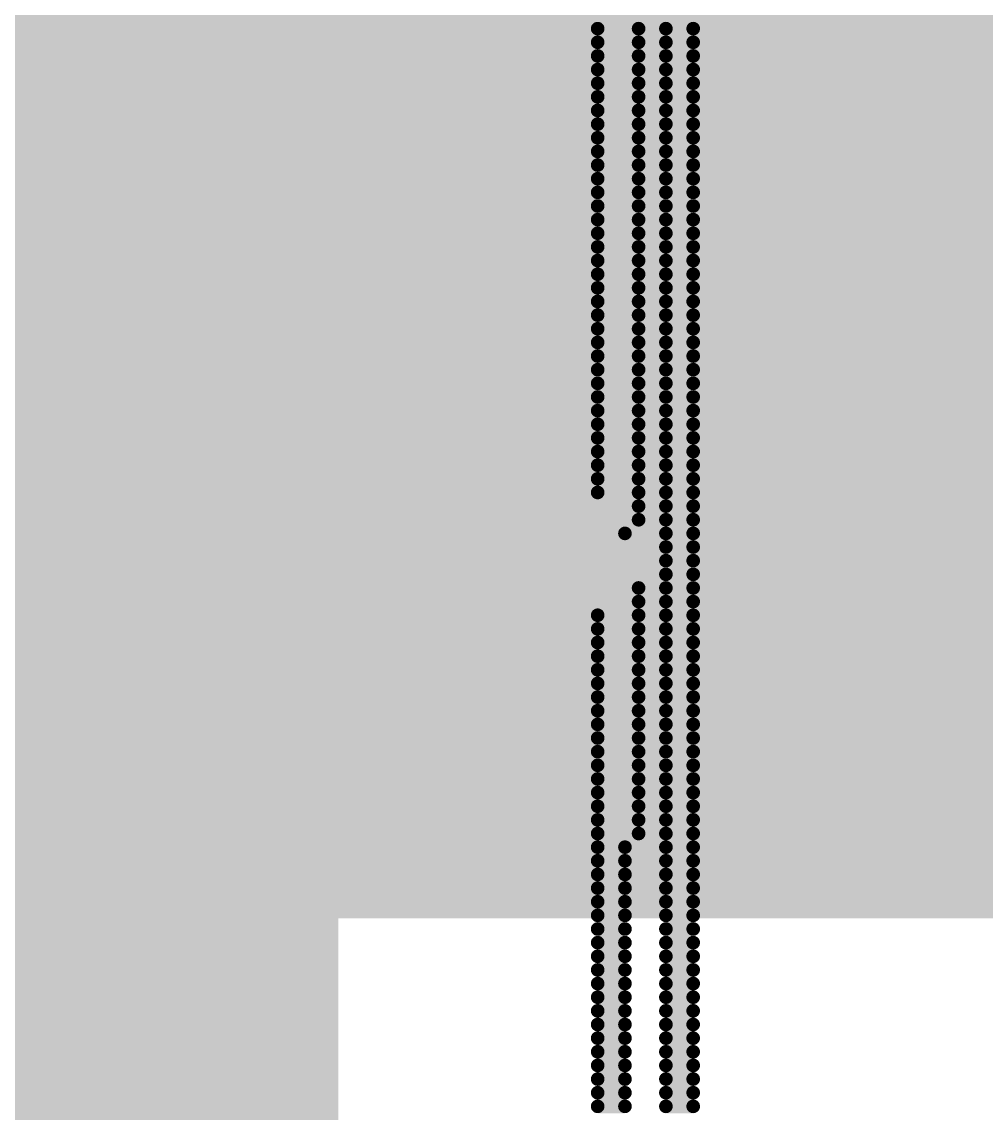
# Model space of a CAD drawing. Header units: inches. Extents: x -0.14 to 1.19, y -0.12 to 0.99.
# Drawn here: x 0.6038 to 0.6593, y 0.5578 to 0.6206 of the extents above; entities that cross this region are included whole.
import ezdxf

# ---------------------------------------------------------------- set-up
doc = ezdxf.new("R2010")
doc.units = ezdxf.units.IN
doc.header["$MEASUREMENT"] = 0
for name, color, linetype in [('Bottom Layer', 5, 'Continuous'), ('Bottom Overlay', 54, 'Continuous'), ('Top Layer', 1, 'Continuous'), ('Top Paste', 8, 'Continuous'), ('Top Solder', 216, 'Continuous'), ('Via Holes', 16, 'Continuous')]:
    doc.layers.add(name, color=color, linetype=linetype)

# ---------------------------------------------------------------- blocks, each defined once
blk = doc.blocks.new('SO_14_36')
at = {"layer": 'Top Layer'}
blk.add_hatch(color=1, dxfattribs=at).paths.add_polyline_path([(-0.132283, 0.111811), (-0.078346, 0.111811), (-0.078346, 0.088189), (-0.132283, 0.088189)])
at = {"layer": 'Top Paste'}
blk.add_hatch(color=8, dxfattribs=at).paths.add_polyline_path([(-0.132283, 0.111811), (-0.078346, 0.111811), (-0.078346, 0.088189), (-0.132283, 0.088189)])
at = {"layer": 'Top Solder'}
for points in [[(-0.136283, 0.165811), (-0.074346, 0.165811), (-0.074346, 0.134189), (-0.136283, 0.134189)], [(-0.136283, 0.115811), (-0.074346, 0.115811), (-0.074346, 0.084189), (-0.136283, 0.084189)]]:
    blk.add_hatch(color=216, dxfattribs=at).paths.add_polyline_path(points)

msp = doc.modelspace()

# ---------------------------------------------------------------- hatches: boundary and pattern name
at = {"layer": 'Bottom Layer'}
h = msp.add_hatch(color=5, dxfattribs=at)
edge = h.paths.add_edge_path()
edge.add_arc((0.642, 0.608), 0.011811, 0, 360)
at = {"layer": 'Top Layer'}
msp.add_hatch(color=1, dxfattribs=at).paths.add_polyline_path([(0.672, 0.647), (0.609685, 0.647), (0.609685, 0.569), (0.672, 0.569)])
h = msp.add_hatch(color=1, dxfattribs=at)
edge = h.paths.add_edge_path()
edge.add_arc((0.642, 0.608), 0.011811, 0, 360)
at = {"layer": 'Via Holes'}
h = msp.add_hatch(color=7, dxfattribs=at)
edge = h.paths.add_edge_path()
edge.add_arc((0.642, 0.608), 0.005906, 0, 360)

# ---------------------------------------------------------------- linework, layer by layer
at = {"layer": 'Bottom Layer'}
for points in [[(0.611, 0.421, 0.022, 0.022, 0), (0.611, 0.76, 0.022, 0.022, 0)], [(0.642, 0.608, 0.022, 0.022, 0), (0.642, 0.691, 0.022, 0.022, 0)]]:
    msp.add_lwpolyline(points, format="xyseb", dxfattribs=at)
msp.add_lwpolyline([(0.6365, 0.608, 0.011, 0.011, 1), (0.6475, 0.608, 0.011, 0.011, 1)], format="xyseb", close=True, dxfattribs=at)
at = {"layer": 'Bottom Overlay'}
for points in [[(0.636925, 0.620196, 0.000785, 0.000785, 0), (0.63928, 0.620196, 0.000785, 0.000785, 0)], [(0.64085, 0.620196, 0.000785, 0.000785, 0), (0.64242, 0.620196, 0.000785, 0.000785, 0)], [(0.636925, 0.619411, 0.000785, 0.000785, 0), (0.63928, 0.619411, 0.000785, 0.000785, 0)], [(0.64085, 0.619411, 0.000785, 0.000785, 0), (0.64242, 0.619411, 0.000785, 0.000785, 0)], [(0.636925, 0.618626, 0.000785, 0.000785, 0), (0.63928, 0.618626, 0.000785, 0.000785, 0)], [(0.64085, 0.618626, 0.000785, 0.000785, 0), (0.64242, 0.618626, 0.000785, 0.000785, 0)], [(0.636925, 0.617841, 0.000785, 0.000785, 0), (0.63928, 0.617841, 0.000785, 0.000785, 0)], [(0.64085, 0.617841, 0.000785, 0.000785, 0), (0.64242, 0.617841, 0.000785, 0.000785, 0)], [(0.636925, 0.617056, 0.000785, 0.000785, 0), (0.63928, 0.617056, 0.000785, 0.000785, 0)], [(0.64085, 0.617056, 0.000785, 0.000785, 0), (0.64242, 0.617056, 0.000785, 0.000785, 0)], [(0.636925, 0.616271, 0.000785, 0.000785, 0), (0.63928, 0.616271, 0.000785, 0.000785, 0)], [(0.64085, 0.616271, 0.000785, 0.000785, 0), (0.64242, 0.616271, 0.000785, 0.000785, 0)], [(0.636925, 0.615486, 0.000785, 0.000785, 0), (0.63928, 0.615486, 0.000785, 0.000785, 0)], [(0.64085, 0.615486, 0.000785, 0.000785, 0), (0.64242, 0.615486, 0.000785, 0.000785, 0)], [(0.636925, 0.6147, 0.000785, 0.000785, 0), (0.63928, 0.6147, 0.000785, 0.000785, 0)], [(0.64085, 0.6147, 0.000785, 0.000785, 0), (0.64242, 0.6147, 0.000785, 0.000785, 0)], [(0.636925, 0.613915, 0.000785, 0.000785, 0), (0.63928, 0.613915, 0.000785, 0.000785, 0)], [(0.64085, 0.613915, 0.000785, 0.000785, 0), (0.64242, 0.613915, 0.000785, 0.000785, 0)], [(0.636925, 0.61313, 0.000785, 0.000785, 0), (0.63928, 0.61313, 0.000785, 0.000785, 0)], [(0.64085, 0.61313, 0.000785, 0.000785, 0), (0.64242, 0.61313, 0.000785, 0.000785, 0)], [(0.636925, 0.612345, 0.000785, 0.000785, 0), (0.63928, 0.612345, 0.000785, 0.000785, 0)], [(0.64085, 0.612345, 0.000785, 0.000785, 0), (0.64242, 0.612345, 0.000785, 0.000785, 0)], [(0.636925, 0.61156, 0.000785, 0.000785, 0), (0.63928, 0.61156, 0.000785, 0.000785, 0)], [(0.64085, 0.61156, 0.000785, 0.000785, 0), (0.64242, 0.61156, 0.000785, 0.000785, 0)], [(0.636925, 0.610775, 0.000785, 0.000785, 0), (0.63928, 0.610775, 0.000785, 0.000785, 0)], [(0.64085, 0.610775, 0.000785, 0.000785, 0), (0.64242, 0.610775, 0.000785, 0.000785, 0)], [(0.636925, 0.60999, 0.000785, 0.000785, 0), (0.63928, 0.60999, 0.000785, 0.000785, 0)], [(0.64085, 0.60999, 0.000785, 0.000785, 0), (0.64242, 0.60999, 0.000785, 0.000785, 0)], [(0.636925, 0.609205, 0.000785, 0.000785, 0), (0.63928, 0.609205, 0.000785, 0.000785, 0)], [(0.64085, 0.609205, 0.000785, 0.000785, 0), (0.64242, 0.609205, 0.000785, 0.000785, 0)], [(0.636925, 0.60842, 0.000785, 0.000785, 0), (0.63928, 0.60842, 0.000785, 0.000785, 0)], [(0.64085, 0.60842, 0.000785, 0.000785, 0), (0.64242, 0.60842, 0.000785, 0.000785, 0)], [(0.636925, 0.607635, 0.000785, 0.000785, 0), (0.63928, 0.607635, 0.000785, 0.000785, 0)], [(0.64085, 0.607635, 0.000785, 0.000785, 0), (0.64242, 0.607635, 0.000785, 0.000785, 0)], [(0.636925, 0.60685, 0.000785, 0.000785, 0), (0.63928, 0.60685, 0.000785, 0.000785, 0)], [(0.64085, 0.60685, 0.000785, 0.000785, 0), (0.64242, 0.60685, 0.000785, 0.000785, 0)], [(0.636925, 0.606065, 0.000785, 0.000785, 0), (0.63928, 0.606065, 0.000785, 0.000785, 0)], [(0.64085, 0.606065, 0.000785, 0.000785, 0), (0.64242, 0.606065, 0.000785, 0.000785, 0)], [(0.636925, 0.60528, 0.000785, 0.000785, 0), (0.63928, 0.60528, 0.000785, 0.000785, 0)], [(0.64085, 0.60528, 0.000785, 0.000785, 0), (0.64242, 0.60528, 0.000785, 0.000785, 0)], [(0.636925, 0.604495, 0.000785, 0.000785, 0), (0.63928, 0.604495, 0.000785, 0.000785, 0)], [(0.64085, 0.604495, 0.000785, 0.000785, 0), (0.64242, 0.604495, 0.000785, 0.000785, 0)], [(0.636925, 0.60371, 0.000785, 0.000785, 0), (0.63928, 0.60371, 0.000785, 0.000785, 0)], [(0.64085, 0.60371, 0.000785, 0.000785, 0), (0.64242, 0.60371, 0.000785, 0.000785, 0)], [(0.636925, 0.602925, 0.000785, 0.000785, 0), (0.63928, 0.602925, 0.000785, 0.000785, 0)], [(0.64085, 0.602925, 0.000785, 0.000785, 0), (0.64242, 0.602925, 0.000785, 0.000785, 0)], [(0.636925, 0.60214, 0.000785, 0.000785, 0), (0.63928, 0.60214, 0.000785, 0.000785, 0)], [(0.64085, 0.60214, 0.000785, 0.000785, 0), (0.64242, 0.60214, 0.000785, 0.000785, 0)], [(0.636925, 0.601355, 0.000785, 0.000785, 0), (0.63928, 0.601355, 0.000785, 0.000785, 0)], [(0.64085, 0.601355, 0.000785, 0.000785, 0), (0.64242, 0.601355, 0.000785, 0.000785, 0)], [(0.636925, 0.60057, 0.000785, 0.000785, 0), (0.63928, 0.60057, 0.000785, 0.000785, 0)], [(0.64085, 0.60057, 0.000785, 0.000785, 0), (0.64242, 0.60057, 0.000785, 0.000785, 0)], [(0.636925, 0.599785, 0.000785, 0.000785, 0), (0.63928, 0.599785, 0.000785, 0.000785, 0)], [(0.64085, 0.599785, 0.000785, 0.000785, 0), (0.64242, 0.599785, 0.000785, 0.000785, 0)], [(0.636925, 0.599, 0.000785, 0.000785, 0), (0.63928, 0.599, 0.000785, 0.000785, 0)], [(0.64085, 0.599, 0.000785, 0.000785, 0), (0.64242, 0.599, 0.000785, 0.000785, 0)], [(0.636925, 0.598214, 0.000785, 0.000785, 0), (0.63928, 0.598214, 0.000785, 0.000785, 0)], [(0.64085, 0.598214, 0.000785, 0.000785, 0), (0.64242, 0.598214, 0.000785, 0.000785, 0)], [(0.636925, 0.597429, 0.000785, 0.000785, 0), (0.63928, 0.597429, 0.000785, 0.000785, 0)], [(0.64085, 0.597429, 0.000785, 0.000785, 0), (0.64242, 0.597429, 0.000785, 0.000785, 0)], [(0.636925, 0.596645, 0.000785, 0.000785, 0), (0.63928, 0.596645, 0.000785, 0.000785, 0)], [(0.64085, 0.596645, 0.000785, 0.000785, 0), (0.64242, 0.596645, 0.000785, 0.000785, 0)], [(0.636925, 0.595859, 0.000785, 0.000785, 0), (0.63928, 0.595859, 0.000785, 0.000785, 0)], [(0.64085, 0.595859, 0.000785, 0.000785, 0), (0.64242, 0.595859, 0.000785, 0.000785, 0)], [(0.636925, 0.595074, 0.000785, 0.000785, 0), (0.63928, 0.595074, 0.000785, 0.000785, 0)], [(0.64085, 0.595074, 0.000785, 0.000785, 0), (0.64242, 0.595074, 0.000785, 0.000785, 0)], [(0.636925, 0.594289, 0.000785, 0.000785, 0), (0.63928, 0.594289, 0.000785, 0.000785, 0)], [(0.64085, 0.594289, 0.000785, 0.000785, 0), (0.64242, 0.594289, 0.000785, 0.000785, 0)], [(0.636925, 0.593504, 0.000785, 0.000785, 0), (0.63928, 0.593504, 0.000785, 0.000785, 0)], [(0.64085, 0.593504, 0.000785, 0.000785, 0), (0.64242, 0.593504, 0.000785, 0.000785, 0)], [(0.585897, 0.592719, 0.000785, 0.000785, 0), (0.63928, 0.592719, 0.000785, 0.000785, 0)], [(0.64085, 0.592719, 0.000785, 0.000785, 0), (0.64242, 0.592719, 0.000785, 0.000785, 0)], [(0.585897, 0.591934, 0.000785, 0.000785, 0), (0.63928, 0.591934, 0.000785, 0.000785, 0)], [(0.64085, 0.591934, 0.000785, 0.000785, 0), (0.64242, 0.591934, 0.000785, 0.000785, 0)], [(0.585897, 0.591149, 0.000785, 0.000785, 0), (0.638495, 0.591149, 0.000785, 0.000785, 0)], [(0.64085, 0.591149, 0.000785, 0.000785, 0), (0.64242, 0.591149, 0.000785, 0.000785, 0)], [(0.64085, 0.590364, 0.000785, 0.000785, 0), (0.64242, 0.590364, 0.000785, 0.000785, 0)], [(0.64085, 0.589579, 0.000785, 0.000785, 0), (0.64242, 0.589579, 0.000785, 0.000785, 0)], [(0.64085, 0.588794, 0.000785, 0.000785, 0), (0.64242, 0.588794, 0.000785, 0.000785, 0)], [(0.585897, 0.588009, 0.000785, 0.000785, 0), (0.63928, 0.588009, 0.000785, 0.000785, 0)], [(0.64085, 0.588009, 0.000785, 0.000785, 0), (0.64242, 0.588009, 0.000785, 0.000785, 0)], [(0.585897, 0.587224, 0.000785, 0.000785, 0), (0.63928, 0.587224, 0.000785, 0.000785, 0)], [(0.64085, 0.587224, 0.000785, 0.000785, 0), (0.64242, 0.587224, 0.000785, 0.000785, 0)], [(0.636925, 0.586439, 0.000785, 0.000785, 0), (0.63928, 0.586439, 0.000785, 0.000785, 0)], [(0.64085, 0.586439, 0.000785, 0.000785, 0), (0.64242, 0.586439, 0.000785, 0.000785, 0)], [(0.636925, 0.585654, 0.000785, 0.000785, 0), (0.63928, 0.585654, 0.000785, 0.000785, 0)], [(0.64085, 0.585654, 0.000785, 0.000785, 0), (0.64242, 0.585654, 0.000785, 0.000785, 0)], [(0.636925, 0.584869, 0.000785, 0.000785, 0), (0.63928, 0.584869, 0.000785, 0.000785, 0)], [(0.64085, 0.584869, 0.000785, 0.000785, 0), (0.64242, 0.584869, 0.000785, 0.000785, 0)], [(0.636925, 0.584084, 0.000785, 0.000785, 0), (0.63928, 0.584084, 0.000785, 0.000785, 0)], [(0.64085, 0.584084, 0.000785, 0.000785, 0), (0.64242, 0.584084, 0.000785, 0.000785, 0)], [(0.636925, 0.583299, 0.000785, 0.000785, 0), (0.63928, 0.583299, 0.000785, 0.000785, 0)], [(0.64085, 0.583299, 0.000785, 0.000785, 0), (0.64242, 0.583299, 0.000785, 0.000785, 0)], [(0.636925, 0.582514, 0.000785, 0.000785, 0), (0.63928, 0.582514, 0.000785, 0.000785, 0)], [(0.64085, 0.582514, 0.000785, 0.000785, 0), (0.64242, 0.582514, 0.000785, 0.000785, 0)], [(0.636925, 0.581729, 0.000785, 0.000785, 0), (0.63928, 0.581729, 0.000785, 0.000785, 0)], [(0.64085, 0.581729, 0.000785, 0.000785, 0), (0.64242, 0.581729, 0.000785, 0.000785, 0)], [(0.636925, 0.580943, 0.000785, 0.000785, 0), (0.63928, 0.580943, 0.000785, 0.000785, 0)], [(0.64085, 0.580943, 0.000785, 0.000785, 0), (0.64242, 0.580943, 0.000785, 0.000785, 0)], [(0.636925, 0.580159, 0.000785, 0.000785, 0), (0.63928, 0.580159, 0.000785, 0.000785, 0)], [(0.64085, 0.580159, 0.000785, 0.000785, 0), (0.64242, 0.580159, 0.000785, 0.000785, 0)], [(0.636925, 0.579373, 0.000785, 0.000785, 0), (0.63928, 0.579373, 0.000785, 0.000785, 0)], [(0.64085, 0.579373, 0.000785, 0.000785, 0), (0.64242, 0.579373, 0.000785, 0.000785, 0)], [(0.636925, 0.578588, 0.000785, 0.000785, 0), (0.63928, 0.578588, 0.000785, 0.000785, 0)], [(0.64085, 0.578588, 0.000785, 0.000785, 0), (0.64242, 0.578588, 0.000785, 0.000785, 0)], [(0.636925, 0.577803, 0.000785, 0.000785, 0), (0.63928, 0.577803, 0.000785, 0.000785, 0)], [(0.64085, 0.577803, 0.000785, 0.000785, 0), (0.64242, 0.577803, 0.000785, 0.000785, 0)], [(0.636925, 0.577018, 0.000785, 0.000785, 0), (0.63928, 0.577018, 0.000785, 0.000785, 0)], [(0.64085, 0.577018, 0.000785, 0.000785, 0), (0.64242, 0.577018, 0.000785, 0.000785, 0)], [(0.636925, 0.576233, 0.000785, 0.000785, 0), (0.63928, 0.576233, 0.000785, 0.000785, 0)], [(0.64085, 0.576233, 0.000785, 0.000785, 0), (0.64242, 0.576233, 0.000785, 0.000785, 0)], [(0.636925, 0.575448, 0.000785, 0.000785, 0), (0.63928, 0.575448, 0.000785, 0.000785, 0)], [(0.64085, 0.575448, 0.000785, 0.000785, 0), (0.64242, 0.575448, 0.000785, 0.000785, 0)], [(0.636925, 0.574663, 0.000785, 0.000785, 0), (0.63928, 0.574663, 0.000785, 0.000785, 0)], [(0.64085, 0.574663, 0.000785, 0.000785, 0), (0.64242, 0.574663, 0.000785, 0.000785, 0)], [(0.636925, 0.573878, 0.000785, 0.000785, 0), (0.63928, 0.573878, 0.000785, 0.000785, 0)], [(0.64085, 0.573878, 0.000785, 0.000785, 0), (0.64242, 0.573878, 0.000785, 0.000785, 0)], [(0.636925, 0.573093, 0.000785, 0.000785, 0), (0.638495, 0.573093, 0.000785, 0.000785, 0)], [(0.64085, 0.573093, 0.000785, 0.000785, 0), (0.64242, 0.573093, 0.000785, 0.000785, 0)], [(0.636925, 0.572308, 0.000785, 0.000785, 0), (0.638495, 0.572308, 0.000785, 0.000785, 0)], [(0.64085, 0.572308, 0.000785, 0.000785, 0), (0.64242, 0.572308, 0.000785, 0.000785, 0)], [(0.636925, 0.571523, 0.000785, 0.000785, 0), (0.638495, 0.571523, 0.000785, 0.000785, 0)], [(0.64085, 0.571523, 0.000785, 0.000785, 0), (0.64242, 0.571523, 0.000785, 0.000785, 0)], [(0.636925, 0.570738, 0.000785, 0.000785, 0), (0.638495, 0.570738, 0.000785, 0.000785, 0)], [(0.64085, 0.570738, 0.000785, 0.000785, 0), (0.64242, 0.570738, 0.000785, 0.000785, 0)], [(0.636925, 0.569953, 0.000785, 0.000785, 0), (0.638495, 0.569953, 0.000785, 0.000785, 0)], [(0.64085, 0.569953, 0.000785, 0.000785, 0), (0.64242, 0.569953, 0.000785, 0.000785, 0)], [(0.636925, 0.569168, 0.000785, 0.000785, 0), (0.638495, 0.569168, 0.000785, 0.000785, 0)], [(0.64085, 0.569168, 0.000785, 0.000785, 0), (0.64242, 0.569168, 0.000785, 0.000785, 0)], [(0.636925, 0.568383, 0.000785, 0.000785, 0), (0.638495, 0.568383, 0.000785, 0.000785, 0)], [(0.64085, 0.568383, 0.000785, 0.000785, 0), (0.64242, 0.568383, 0.000785, 0.000785, 0)], [(0.636925, 0.567598, 0.000785, 0.000785, 0), (0.638495, 0.567598, 0.000785, 0.000785, 0)], [(0.64085, 0.567598, 0.000785, 0.000785, 0), (0.64242, 0.567598, 0.000785, 0.000785, 0)], [(0.636925, 0.566813, 0.000785, 0.000785, 0), (0.638495, 0.566813, 0.000785, 0.000785, 0)], [(0.64085, 0.566813, 0.000785, 0.000785, 0), (0.64242, 0.566813, 0.000785, 0.000785, 0)], [(0.636925, 0.566028, 0.000785, 0.000785, 0), (0.638495, 0.566028, 0.000785, 0.000785, 0)], [(0.64085, 0.566028, 0.000785, 0.000785, 0), (0.64242, 0.566028, 0.000785, 0.000785, 0)], [(0.636925, 0.565243, 0.000785, 0.000785, 0), (0.638495, 0.565243, 0.000785, 0.000785, 0)], [(0.64085, 0.565243, 0.000785, 0.000785, 0), (0.64242, 0.565243, 0.000785, 0.000785, 0)], [(0.636925, 0.564458, 0.000785, 0.000785, 0), (0.638495, 0.564458, 0.000785, 0.000785, 0)], [(0.64085, 0.564458, 0.000785, 0.000785, 0), (0.64242, 0.564458, 0.000785, 0.000785, 0)], [(0.636925, 0.563673, 0.000785, 0.000785, 0), (0.638495, 0.563673, 0.000785, 0.000785, 0)], [(0.64085, 0.563673, 0.000785, 0.000785, 0), (0.64242, 0.563673, 0.000785, 0.000785, 0)], [(0.636925, 0.562887, 0.000785, 0.000785, 0), (0.638495, 0.562887, 0.000785, 0.000785, 0)], [(0.64085, 0.562887, 0.000785, 0.000785, 0), (0.64242, 0.562887, 0.000785, 0.000785, 0)], [(0.636925, 0.562102, 0.000785, 0.000785, 0), (0.638495, 0.562102, 0.000785, 0.000785, 0)], [(0.64085, 0.562102, 0.000785, 0.000785, 0), (0.64242, 0.562102, 0.000785, 0.000785, 0)], [(0.636925, 0.561317, 0.000785, 0.000785, 0), (0.638495, 0.561317, 0.000785, 0.000785, 0)], [(0.64085, 0.561317, 0.000785, 0.000785, 0), (0.64242, 0.561317, 0.000785, 0.000785, 0)], [(0.636925, 0.560532, 0.000785, 0.000785, 0), (0.638495, 0.560532, 0.000785, 0.000785, 0)], [(0.64085, 0.560532, 0.000785, 0.000785, 0), (0.64242, 0.560532, 0.000785, 0.000785, 0)], [(0.636925, 0.559747, 0.000785, 0.000785, 0), (0.638495, 0.559747, 0.000785, 0.000785, 0)], [(0.64085, 0.559747, 0.000785, 0.000785, 0), (0.64242, 0.559747, 0.000785, 0.000785, 0)], [(0.636925, 0.558962, 0.000785, 0.000785, 0), (0.638495, 0.558962, 0.000785, 0.000785, 0)], [(0.64085, 0.558962, 0.000785, 0.000785, 0), (0.64242, 0.558962, 0.000785, 0.000785, 0)], [(0.636925, 0.558177, 0.000785, 0.000785, 0), (0.638495, 0.558177, 0.000785, 0.000785, 0)], [(0.64085, 0.558177, 0.000785, 0.000785, 0), (0.64242, 0.558177, 0.000785, 0.000785, 0)]]:
    msp.add_lwpolyline(points, format="xyseb", dxfattribs=at)
for points in [[(0.636729, 0.620196, 0.000392, 0.000392, 1), (0.637121, 0.620196, 0.000392, 0.000392, 1)], [(0.639084, 0.620196, 0.000392, 0.000392, 1), (0.639477, 0.620196, 0.000392, 0.000392, 1)], [(0.640654, 0.620196, 0.000392, 0.000392, 1), (0.641047, 0.620196, 0.000392, 0.000392, 1)], [(0.642224, 0.620196, 0.000392, 0.000392, 1), (0.642617, 0.620196, 0.000392, 0.000392, 1)], [(0.636729, 0.619411, 0.000392, 0.000392, 1), (0.637121, 0.619411, 0.000392, 0.000392, 1)], [(0.639084, 0.619411, 0.000392, 0.000392, 1), (0.639477, 0.619411, 0.000392, 0.000392, 1)], [(0.640654, 0.619411, 0.000392, 0.000392, 1), (0.641047, 0.619411, 0.000392, 0.000392, 1)], [(0.642224, 0.619411, 0.000392, 0.000392, 1), (0.642617, 0.619411, 0.000392, 0.000392, 1)], [(0.636729, 0.618626, 0.000392, 0.000392, 1), (0.637121, 0.618626, 0.000392, 0.000392, 1)], [(0.639084, 0.618626, 0.000392, 0.000392, 1), (0.639477, 0.618626, 0.000392, 0.000392, 1)], [(0.640654, 0.618626, 0.000392, 0.000392, 1), (0.641047, 0.618626, 0.000392, 0.000392, 1)], [(0.642224, 0.618626, 0.000392, 0.000392, 1), (0.642617, 0.618626, 0.000392, 0.000392, 1)], [(0.636729, 0.617841, 0.000392, 0.000392, 1), (0.637121, 0.617841, 0.000392, 0.000392, 1)], [(0.639084, 0.617841, 0.000392, 0.000392, 1), (0.639477, 0.617841, 0.000392, 0.000392, 1)], [(0.640654, 0.617841, 0.000392, 0.000392, 1), (0.641047, 0.617841, 0.000392, 0.000392, 1)], [(0.642224, 0.617841, 0.000392, 0.000392, 1), (0.642617, 0.617841, 0.000392, 0.000392, 1)], [(0.636729, 0.617056, 0.000392, 0.000392, 1), (0.637121, 0.617056, 0.000392, 0.000392, 1)], [(0.639084, 0.617056, 0.000392, 0.000392, 1), (0.639477, 0.617056, 0.000392, 0.000392, 1)], [(0.640654, 0.617056, 0.000392, 0.000392, 1), (0.641047, 0.617056, 0.000392, 0.000392, 1)], [(0.642224, 0.617056, 0.000392, 0.000392, 1), (0.642617, 0.617056, 0.000392, 0.000392, 1)], [(0.636729, 0.616271, 0.000392, 0.000392, 1), (0.637121, 0.616271, 0.000392, 0.000392, 1)], [(0.639084, 0.616271, 0.000392, 0.000392, 1), (0.639477, 0.616271, 0.000392, 0.000392, 1)], [(0.640654, 0.616271, 0.000392, 0.000392, 1), (0.641047, 0.616271, 0.000392, 0.000392, 1)], [(0.642224, 0.616271, 0.000392, 0.000392, 1), (0.642617, 0.616271, 0.000392, 0.000392, 1)], [(0.636729, 0.615486, 0.000392, 0.000392, 1), (0.637121, 0.615486, 0.000392, 0.000392, 1)], [(0.639084, 0.615486, 0.000392, 0.000392, 1), (0.639477, 0.615486, 0.000392, 0.000392, 1)], [(0.640654, 0.615486, 0.000392, 0.000392, 1), (0.641047, 0.615486, 0.000392, 0.000392, 1)], [(0.642224, 0.615486, 0.000392, 0.000392, 1), (0.642617, 0.615486, 0.000392, 0.000392, 1)], [(0.636729, 0.6147, 0.000392, 0.000392, 1), (0.637121, 0.6147, 0.000392, 0.000392, 1)], [(0.639084, 0.6147, 0.000392, 0.000392, 1), (0.639477, 0.6147, 0.000392, 0.000392, 1)], [(0.640654, 0.6147, 0.000392, 0.000392, 1), (0.641047, 0.6147, 0.000392, 0.000392, 1)], [(0.642224, 0.6147, 0.000392, 0.000392, 1), (0.642617, 0.6147, 0.000392, 0.000392, 1)], [(0.636729, 0.613915, 0.000392, 0.000392, 1), (0.637121, 0.613915, 0.000392, 0.000392, 1)], [(0.639084, 0.613915, 0.000392, 0.000392, 1), (0.639477, 0.613915, 0.000392, 0.000392, 1)], [(0.640654, 0.613915, 0.000392, 0.000392, 1), (0.641047, 0.613915, 0.000392, 0.000392, 1)], [(0.642224, 0.613915, 0.000392, 0.000392, 1), (0.642617, 0.613915, 0.000392, 0.000392, 1)], [(0.636729, 0.61313, 0.000392, 0.000392, 1), (0.637121, 0.61313, 0.000392, 0.000392, 1)], [(0.639084, 0.61313, 0.000392, 0.000392, 1), (0.639477, 0.61313, 0.000392, 0.000392, 1)], [(0.640654, 0.61313, 0.000392, 0.000392, 1), (0.641047, 0.61313, 0.000392, 0.000392, 1)], [(0.642224, 0.61313, 0.000392, 0.000392, 1), (0.642617, 0.61313, 0.000392, 0.000392, 1)], [(0.636729, 0.612345, 0.000392, 0.000392, 1), (0.637121, 0.612345, 0.000392, 0.000392, 1)], [(0.639084, 0.612345, 0.000392, 0.000392, 1), (0.639477, 0.612345, 0.000392, 0.000392, 1)], [(0.640654, 0.612345, 0.000392, 0.000392, 1), (0.641047, 0.612345, 0.000392, 0.000392, 1)], [(0.642224, 0.612345, 0.000392, 0.000392, 1), (0.642617, 0.612345, 0.000392, 0.000392, 1)], [(0.636729, 0.61156, 0.000392, 0.000392, 1), (0.637121, 0.61156, 0.000392, 0.000392, 1)], [(0.639084, 0.61156, 0.000392, 0.000392, 1), (0.639477, 0.61156, 0.000392, 0.000392, 1)], [(0.640654, 0.61156, 0.000392, 0.000392, 1), (0.641047, 0.61156, 0.000392, 0.000392, 1)], [(0.642224, 0.61156, 0.000392, 0.000392, 1), (0.642617, 0.61156, 0.000392, 0.000392, 1)], [(0.636729, 0.610775, 0.000392, 0.000392, 1), (0.637121, 0.610775, 0.000392, 0.000392, 1)], [(0.639084, 0.610775, 0.000392, 0.000392, 1), (0.639477, 0.610775, 0.000392, 0.000392, 1)], [(0.640654, 0.610775, 0.000392, 0.000392, 1), (0.641047, 0.610775, 0.000392, 0.000392, 1)], [(0.642224, 0.610775, 0.000392, 0.000392, 1), (0.642617, 0.610775, 0.000392, 0.000392, 1)], [(0.636729, 0.60999, 0.000392, 0.000392, 1), (0.637121, 0.60999, 0.000392, 0.000392, 1)], [(0.639084, 0.60999, 0.000392, 0.000392, 1), (0.639477, 0.60999, 0.000392, 0.000392, 1)], [(0.640654, 0.60999, 0.000392, 0.000392, 1), (0.641047, 0.60999, 0.000392, 0.000392, 1)], [(0.642224, 0.60999, 0.000392, 0.000392, 1), (0.642617, 0.60999, 0.000392, 0.000392, 1)], [(0.636729, 0.609205, 0.000392, 0.000392, 1), (0.637121, 0.609205, 0.000392, 0.000392, 1)], [(0.639084, 0.609205, 0.000392, 0.000392, 1), (0.639477, 0.609205, 0.000392, 0.000392, 1)], [(0.640654, 0.609205, 0.000392, 0.000392, 1), (0.641047, 0.609205, 0.000392, 0.000392, 1)], [(0.642224, 0.609205, 0.000392, 0.000392, 1), (0.642617, 0.609205, 0.000392, 0.000392, 1)], [(0.636729, 0.60842, 0.000392, 0.000392, 1), (0.637121, 0.60842, 0.000392, 0.000392, 1)], [(0.639084, 0.60842, 0.000392, 0.000392, 1), (0.639477, 0.60842, 0.000392, 0.000392, 1)], [(0.640654, 0.60842, 0.000392, 0.000392, 1), (0.641047, 0.60842, 0.000392, 0.000392, 1)], [(0.642224, 0.60842, 0.000392, 0.000392, 1), (0.642617, 0.60842, 0.000392, 0.000392, 1)], [(0.636729, 0.607635, 0.000392, 0.000392, 1), (0.637121, 0.607635, 0.000392, 0.000392, 1)], [(0.639084, 0.607635, 0.000392, 0.000392, 1), (0.639477, 0.607635, 0.000392, 0.000392, 1)], [(0.640654, 0.607635, 0.000392, 0.000392, 1), (0.641047, 0.607635, 0.000392, 0.000392, 1)], [(0.642224, 0.607635, 0.000392, 0.000392, 1), (0.642617, 0.607635, 0.000392, 0.000392, 1)], [(0.636729, 0.60685, 0.000392, 0.000392, 1), (0.637121, 0.60685, 0.000392, 0.000392, 1)], [(0.639084, 0.60685, 0.000392, 0.000392, 1), (0.639477, 0.60685, 0.000392, 0.000392, 1)], [(0.640654, 0.60685, 0.000392, 0.000392, 1), (0.641047, 0.60685, 0.000392, 0.000392, 1)], [(0.642224, 0.60685, 0.000392, 0.000392, 1), (0.642617, 0.60685, 0.000392, 0.000392, 1)], [(0.636729, 0.606065, 0.000392, 0.000392, 1), (0.637121, 0.606065, 0.000392, 0.000392, 1)], [(0.639084, 0.606065, 0.000392, 0.000392, 1), (0.639477, 0.606065, 0.000392, 0.000392, 1)], [(0.640654, 0.606065, 0.000392, 0.000392, 1), (0.641047, 0.606065, 0.000392, 0.000392, 1)], [(0.642224, 0.606065, 0.000392, 0.000392, 1), (0.642617, 0.606065, 0.000392, 0.000392, 1)], [(0.636729, 0.60528, 0.000392, 0.000392, 1), (0.637121, 0.60528, 0.000392, 0.000392, 1)], [(0.639084, 0.60528, 0.000392, 0.000392, 1), (0.639477, 0.60528, 0.000392, 0.000392, 1)], [(0.640654, 0.60528, 0.000392, 0.000392, 1), (0.641047, 0.60528, 0.000392, 0.000392, 1)], [(0.642224, 0.60528, 0.000392, 0.000392, 1), (0.642617, 0.60528, 0.000392, 0.000392, 1)], [(0.636729, 0.604495, 0.000392, 0.000392, 1), (0.637121, 0.604495, 0.000392, 0.000392, 1)], [(0.639084, 0.604495, 0.000392, 0.000392, 1), (0.639477, 0.604495, 0.000392, 0.000392, 1)], [(0.640654, 0.604495, 0.000392, 0.000392, 1), (0.641047, 0.604495, 0.000392, 0.000392, 1)], [(0.642224, 0.604495, 0.000392, 0.000392, 1), (0.642617, 0.604495, 0.000392, 0.000392, 1)], [(0.636729, 0.60371, 0.000392, 0.000392, 1), (0.637121, 0.60371, 0.000392, 0.000392, 1)], [(0.639084, 0.60371, 0.000392, 0.000392, 1), (0.639477, 0.60371, 0.000392, 0.000392, 1)], [(0.640654, 0.60371, 0.000392, 0.000392, 1), (0.641047, 0.60371, 0.000392, 0.000392, 1)], [(0.642224, 0.60371, 0.000392, 0.000392, 1), (0.642617, 0.60371, 0.000392, 0.000392, 1)], [(0.636729, 0.602925, 0.000392, 0.000392, 1), (0.637121, 0.602925, 0.000392, 0.000392, 1)], [(0.639084, 0.602925, 0.000392, 0.000392, 1), (0.639477, 0.602925, 0.000392, 0.000392, 1)], [(0.640654, 0.602925, 0.000392, 0.000392, 1), (0.641047, 0.602925, 0.000392, 0.000392, 1)], [(0.642224, 0.602925, 0.000392, 0.000392, 1), (0.642617, 0.602925, 0.000392, 0.000392, 1)], [(0.636729, 0.60214, 0.000392, 0.000392, 1), (0.637121, 0.60214, 0.000392, 0.000392, 1)], [(0.639084, 0.60214, 0.000392, 0.000392, 1), (0.639477, 0.60214, 0.000392, 0.000392, 1)], [(0.640654, 0.60214, 0.000392, 0.000392, 1), (0.641047, 0.60214, 0.000392, 0.000392, 1)], [(0.642224, 0.60214, 0.000392, 0.000392, 1), (0.642617, 0.60214, 0.000392, 0.000392, 1)], [(0.636729, 0.601355, 0.000392, 0.000392, 1), (0.637121, 0.601355, 0.000392, 0.000392, 1)], [(0.639084, 0.601355, 0.000392, 0.000392, 1), (0.639477, 0.601355, 0.000392, 0.000392, 1)], [(0.640654, 0.601355, 0.000392, 0.000392, 1), (0.641047, 0.601355, 0.000392, 0.000392, 1)], [(0.642224, 0.601355, 0.000392, 0.000392, 1), (0.642617, 0.601355, 0.000392, 0.000392, 1)], [(0.636729, 0.60057, 0.000392, 0.000392, 1), (0.637121, 0.60057, 0.000392, 0.000392, 1)], [(0.639084, 0.60057, 0.000392, 0.000392, 1), (0.639477, 0.60057, 0.000392, 0.000392, 1)], [(0.640654, 0.60057, 0.000392, 0.000392, 1), (0.641047, 0.60057, 0.000392, 0.000392, 1)], [(0.642224, 0.60057, 0.000392, 0.000392, 1), (0.642617, 0.60057, 0.000392, 0.000392, 1)], [(0.636729, 0.599785, 0.000392, 0.000392, 1), (0.637121, 0.599785, 0.000392, 0.000392, 1)], [(0.639084, 0.599785, 0.000392, 0.000392, 1), (0.639477, 0.599785, 0.000392, 0.000392, 1)], [(0.640654, 0.599785, 0.000392, 0.000392, 1), (0.641047, 0.599785, 0.000392, 0.000392, 1)], [(0.642224, 0.599785, 0.000392, 0.000392, 1), (0.642617, 0.599785, 0.000392, 0.000392, 1)], [(0.636729, 0.599, 0.000392, 0.000392, 1), (0.637121, 0.599, 0.000392, 0.000392, 1)], [(0.639084, 0.599, 0.000392, 0.000392, 1), (0.639477, 0.599, 0.000392, 0.000392, 1)], [(0.640654, 0.599, 0.000392, 0.000392, 1), (0.641047, 0.599, 0.000392, 0.000392, 1)], [(0.642224, 0.599, 0.000392, 0.000392, 1), (0.642617, 0.599, 0.000392, 0.000392, 1)], [(0.636729, 0.598214, 0.000392, 0.000392, 1), (0.637121, 0.598214, 0.000392, 0.000392, 1)], [(0.639084, 0.598214, 0.000392, 0.000392, 1), (0.639477, 0.598214, 0.000392, 0.000392, 1)], [(0.640654, 0.598214, 0.000392, 0.000392, 1), (0.641047, 0.598214, 0.000392, 0.000392, 1)], [(0.642224, 0.598214, 0.000392, 0.000392, 1), (0.642617, 0.598214, 0.000392, 0.000392, 1)], [(0.636729, 0.597429, 0.000392, 0.000392, 1), (0.637121, 0.597429, 0.000392, 0.000392, 1)], [(0.639084, 0.597429, 0.000392, 0.000392, 1), (0.639477, 0.597429, 0.000392, 0.000392, 1)], [(0.640654, 0.597429, 0.000392, 0.000392, 1), (0.641047, 0.597429, 0.000392, 0.000392, 1)], [(0.642224, 0.597429, 0.000392, 0.000392, 1), (0.642617, 0.597429, 0.000392, 0.000392, 1)], [(0.636729, 0.596645, 0.000392, 0.000392, 1), (0.637121, 0.596645, 0.000392, 0.000392, 1)], [(0.639084, 0.596645, 0.000392, 0.000392, 1), (0.639477, 0.596645, 0.000392, 0.000392, 1)], [(0.640654, 0.596645, 0.000392, 0.000392, 1), (0.641047, 0.596645, 0.000392, 0.000392, 1)], [(0.642224, 0.596645, 0.000392, 0.000392, 1), (0.642617, 0.596645, 0.000392, 0.000392, 1)], [(0.636729, 0.595859, 0.000392, 0.000392, 1), (0.637121, 0.595859, 0.000392, 0.000392, 1)], [(0.639084, 0.595859, 0.000392, 0.000392, 1), (0.639477, 0.595859, 0.000392, 0.000392, 1)], [(0.640654, 0.595859, 0.000392, 0.000392, 1), (0.641047, 0.595859, 0.000392, 0.000392, 1)], [(0.642224, 0.595859, 0.000392, 0.000392, 1), (0.642617, 0.595859, 0.000392, 0.000392, 1)], [(0.636729, 0.595074, 0.000392, 0.000392, 1), (0.637121, 0.595074, 0.000392, 0.000392, 1)], [(0.639084, 0.595074, 0.000392, 0.000392, 1), (0.639477, 0.595074, 0.000392, 0.000392, 1)], [(0.640654, 0.595074, 0.000392, 0.000392, 1), (0.641047, 0.595074, 0.000392, 0.000392, 1)], [(0.642224, 0.595074, 0.000392, 0.000392, 1), (0.642617, 0.595074, 0.000392, 0.000392, 1)], [(0.636729, 0.594289, 0.000392, 0.000392, 1), (0.637121, 0.594289, 0.000392, 0.000392, 1)], [(0.639084, 0.594289, 0.000392, 0.000392, 1), (0.639477, 0.594289, 0.000392, 0.000392, 1)], [(0.640654, 0.594289, 0.000392, 0.000392, 1), (0.641047, 0.594289, 0.000392, 0.000392, 1)], [(0.642224, 0.594289, 0.000392, 0.000392, 1), (0.642617, 0.594289, 0.000392, 0.000392, 1)], [(0.636729, 0.593504, 0.000392, 0.000392, 1), (0.637121, 0.593504, 0.000392, 0.000392, 1)], [(0.639084, 0.593504, 0.000392, 0.000392, 1), (0.639477, 0.593504, 0.000392, 0.000392, 1)], [(0.640654, 0.593504, 0.000392, 0.000392, 1), (0.641047, 0.593504, 0.000392, 0.000392, 1)], [(0.642224, 0.593504, 0.000392, 0.000392, 1), (0.642617, 0.593504, 0.000392, 0.000392, 1)], [(0.639084, 0.592719, 0.000392, 0.000392, 1), (0.639477, 0.592719, 0.000392, 0.000392, 1)], [(0.640654, 0.592719, 0.000392, 0.000392, 1), (0.641047, 0.592719, 0.000392, 0.000392, 1)], [(0.642224, 0.592719, 0.000392, 0.000392, 1), (0.642617, 0.592719, 0.000392, 0.000392, 1)], [(0.639084, 0.591934, 0.000392, 0.000392, 1), (0.639477, 0.591934, 0.000392, 0.000392, 1)], [(0.640654, 0.591934, 0.000392, 0.000392, 1), (0.641047, 0.591934, 0.000392, 0.000392, 1)], [(0.642224, 0.591934, 0.000392, 0.000392, 1), (0.642617, 0.591934, 0.000392, 0.000392, 1)], [(0.638299, 0.591149, 0.000392, 0.000392, 1), (0.638691, 0.591149, 0.000392, 0.000392, 1)], [(0.640654, 0.591149, 0.000392, 0.000392, 1), (0.641047, 0.591149, 0.000392, 0.000392, 1)], [(0.642224, 0.591149, 0.000392, 0.000392, 1), (0.642617, 0.591149, 0.000392, 0.000392, 1)], [(0.640654, 0.590364, 0.000392, 0.000392, 1), (0.641047, 0.590364, 0.000392, 0.000392, 1)], [(0.642224, 0.590364, 0.000392, 0.000392, 1), (0.642617, 0.590364, 0.000392, 0.000392, 1)], [(0.640654, 0.589579, 0.000392, 0.000392, 1), (0.641047, 0.589579, 0.000392, 0.000392, 1)], [(0.642224, 0.589579, 0.000392, 0.000392, 1), (0.642617, 0.589579, 0.000392, 0.000392, 1)], [(0.640654, 0.588794, 0.000392, 0.000392, 1), (0.641047, 0.588794, 0.000392, 0.000392, 1)], [(0.642224, 0.588794, 0.000392, 0.000392, 1), (0.642617, 0.588794, 0.000392, 0.000392, 1)], [(0.639084, 0.588009, 0.000392, 0.000392, 1), (0.639477, 0.588009, 0.000392, 0.000392, 1)], [(0.640654, 0.588009, 0.000392, 0.000392, 1), (0.641047, 0.588009, 0.000392, 0.000392, 1)], [(0.642224, 0.588009, 0.000392, 0.000392, 1), (0.642617, 0.588009, 0.000392, 0.000392, 1)], [(0.639084, 0.587224, 0.000392, 0.000392, 1), (0.639477, 0.587224, 0.000392, 0.000392, 1)], [(0.640654, 0.587224, 0.000392, 0.000392, 1), (0.641047, 0.587224, 0.000392, 0.000392, 1)], [(0.642224, 0.587224, 0.000392, 0.000392, 1), (0.642617, 0.587224, 0.000392, 0.000392, 1)], [(0.636729, 0.586439, 0.000392, 0.000392, 1), (0.637121, 0.586439, 0.000392, 0.000392, 1)], [(0.639084, 0.586439, 0.000392, 0.000392, 1), (0.639477, 0.586439, 0.000392, 0.000392, 1)], [(0.640654, 0.586439, 0.000392, 0.000392, 1), (0.641047, 0.586439, 0.000392, 0.000392, 1)], [(0.642224, 0.586439, 0.000392, 0.000392, 1), (0.642617, 0.586439, 0.000392, 0.000392, 1)], [(0.636729, 0.585654, 0.000392, 0.000392, 1), (0.637121, 0.585654, 0.000392, 0.000392, 1)], [(0.639084, 0.585654, 0.000392, 0.000392, 1), (0.639477, 0.585654, 0.000392, 0.000392, 1)], [(0.640654, 0.585654, 0.000392, 0.000392, 1), (0.641047, 0.585654, 0.000392, 0.000392, 1)], [(0.642224, 0.585654, 0.000392, 0.000392, 1), (0.642617, 0.585654, 0.000392, 0.000392, 1)], [(0.636729, 0.584869, 0.000392, 0.000392, 1), (0.637121, 0.584869, 0.000392, 0.000392, 1)], [(0.639084, 0.584869, 0.000392, 0.000392, 1), (0.639477, 0.584869, 0.000392, 0.000392, 1)], [(0.640654, 0.584869, 0.000392, 0.000392, 1), (0.641047, 0.584869, 0.000392, 0.000392, 1)], [(0.642224, 0.584869, 0.000392, 0.000392, 1), (0.642617, 0.584869, 0.000392, 0.000392, 1)], [(0.636729, 0.584084, 0.000392, 0.000392, 1), (0.637121, 0.584084, 0.000392, 0.000392, 1)], [(0.639084, 0.584084, 0.000392, 0.000392, 1), (0.639477, 0.584084, 0.000392, 0.000392, 1)], [(0.640654, 0.584084, 0.000392, 0.000392, 1), (0.641047, 0.584084, 0.000392, 0.000392, 1)], [(0.642224, 0.584084, 0.000392, 0.000392, 1), (0.642617, 0.584084, 0.000392, 0.000392, 1)], [(0.636729, 0.583299, 0.000392, 0.000392, 1), (0.637121, 0.583299, 0.000392, 0.000392, 1)], [(0.639084, 0.583299, 0.000392, 0.000392, 1), (0.639477, 0.583299, 0.000392, 0.000392, 1)], [(0.640654, 0.583299, 0.000392, 0.000392, 1), (0.641047, 0.583299, 0.000392, 0.000392, 1)], [(0.642224, 0.583299, 0.000392, 0.000392, 1), (0.642617, 0.583299, 0.000392, 0.000392, 1)], [(0.636729, 0.582514, 0.000392, 0.000392, 1), (0.637121, 0.582514, 0.000392, 0.000392, 1)], [(0.639084, 0.582514, 0.000392, 0.000392, 1), (0.639477, 0.582514, 0.000392, 0.000392, 1)], [(0.640654, 0.582514, 0.000392, 0.000392, 1), (0.641047, 0.582514, 0.000392, 0.000392, 1)], [(0.642224, 0.582514, 0.000392, 0.000392, 1), (0.642617, 0.582514, 0.000392, 0.000392, 1)], [(0.636729, 0.581729, 0.000392, 0.000392, 1), (0.637121, 0.581729, 0.000392, 0.000392, 1)], [(0.639084, 0.581729, 0.000392, 0.000392, 1), (0.639477, 0.581729, 0.000392, 0.000392, 1)], [(0.640654, 0.581729, 0.000392, 0.000392, 1), (0.641047, 0.581729, 0.000392, 0.000392, 1)], [(0.642224, 0.581729, 0.000392, 0.000392, 1), (0.642617, 0.581729, 0.000392, 0.000392, 1)], [(0.636729, 0.580943, 0.000392, 0.000392, 1), (0.637121, 0.580943, 0.000392, 0.000392, 1)], [(0.639084, 0.580943, 0.000392, 0.000392, 1), (0.639477, 0.580943, 0.000392, 0.000392, 1)], [(0.640654, 0.580943, 0.000392, 0.000392, 1), (0.641047, 0.580943, 0.000392, 0.000392, 1)], [(0.642224, 0.580943, 0.000392, 0.000392, 1), (0.642617, 0.580943, 0.000392, 0.000392, 1)], [(0.636729, 0.580159, 0.000392, 0.000392, 1), (0.637121, 0.580159, 0.000392, 0.000392, 1)], [(0.639084, 0.580159, 0.000392, 0.000392, 1), (0.639477, 0.580159, 0.000392, 0.000392, 1)], [(0.640654, 0.580159, 0.000392, 0.000392, 1), (0.641047, 0.580159, 0.000392, 0.000392, 1)], [(0.642224, 0.580159, 0.000392, 0.000392, 1), (0.642617, 0.580159, 0.000392, 0.000392, 1)], [(0.636729, 0.579373, 0.000392, 0.000392, 1), (0.637121, 0.579373, 0.000392, 0.000392, 1)], [(0.639084, 0.579373, 0.000392, 0.000392, 1), (0.639477, 0.579373, 0.000392, 0.000392, 1)], [(0.640654, 0.579373, 0.000392, 0.000392, 1), (0.641047, 0.579373, 0.000392, 0.000392, 1)], [(0.642224, 0.579373, 0.000392, 0.000392, 1), (0.642617, 0.579373, 0.000392, 0.000392, 1)], [(0.636729, 0.578588, 0.000392, 0.000392, 1), (0.637121, 0.578588, 0.000392, 0.000392, 1)], [(0.639084, 0.578588, 0.000392, 0.000392, 1), (0.639477, 0.578588, 0.000392, 0.000392, 1)], [(0.640654, 0.578588, 0.000392, 0.000392, 1), (0.641047, 0.578588, 0.000392, 0.000392, 1)], [(0.642224, 0.578588, 0.000392, 0.000392, 1), (0.642617, 0.578588, 0.000392, 0.000392, 1)], [(0.636729, 0.577803, 0.000392, 0.000392, 1), (0.637121, 0.577803, 0.000392, 0.000392, 1)], [(0.639084, 0.577803, 0.000392, 0.000392, 1), (0.639477, 0.577803, 0.000392, 0.000392, 1)], [(0.640654, 0.577803, 0.000392, 0.000392, 1), (0.641047, 0.577803, 0.000392, 0.000392, 1)], [(0.642224, 0.577803, 0.000392, 0.000392, 1), (0.642617, 0.577803, 0.000392, 0.000392, 1)], [(0.636729, 0.577018, 0.000392, 0.000392, 1), (0.637121, 0.577018, 0.000392, 0.000392, 1)], [(0.639084, 0.577018, 0.000392, 0.000392, 1), (0.639477, 0.577018, 0.000392, 0.000392, 1)], [(0.640654, 0.577018, 0.000392, 0.000392, 1), (0.641047, 0.577018, 0.000392, 0.000392, 1)], [(0.642224, 0.577018, 0.000392, 0.000392, 1), (0.642617, 0.577018, 0.000392, 0.000392, 1)], [(0.636729, 0.576233, 0.000392, 0.000392, 1), (0.637121, 0.576233, 0.000392, 0.000392, 1)], [(0.639084, 0.576233, 0.000392, 0.000392, 1), (0.639477, 0.576233, 0.000392, 0.000392, 1)], [(0.640654, 0.576233, 0.000392, 0.000392, 1), (0.641047, 0.576233, 0.000392, 0.000392, 1)], [(0.642224, 0.576233, 0.000392, 0.000392, 1), (0.642617, 0.576233, 0.000392, 0.000392, 1)], [(0.636729, 0.575448, 0.000392, 0.000392, 1), (0.637121, 0.575448, 0.000392, 0.000392, 1)], [(0.639084, 0.575448, 0.000392, 0.000392, 1), (0.639477, 0.575448, 0.000392, 0.000392, 1)], [(0.640654, 0.575448, 0.000392, 0.000392, 1), (0.641047, 0.575448, 0.000392, 0.000392, 1)], [(0.642224, 0.575448, 0.000392, 0.000392, 1), (0.642617, 0.575448, 0.000392, 0.000392, 1)], [(0.636729, 0.574663, 0.000392, 0.000392, 1), (0.637121, 0.574663, 0.000392, 0.000392, 1)], [(0.639084, 0.574663, 0.000392, 0.000392, 1), (0.639477, 0.574663, 0.000392, 0.000392, 1)], [(0.640654, 0.574663, 0.000392, 0.000392, 1), (0.641047, 0.574663, 0.000392, 0.000392, 1)], [(0.642224, 0.574663, 0.000392, 0.000392, 1), (0.642617, 0.574663, 0.000392, 0.000392, 1)], [(0.636729, 0.573878, 0.000392, 0.000392, 1), (0.637121, 0.573878, 0.000392, 0.000392, 1)], [(0.639084, 0.573878, 0.000392, 0.000392, 1), (0.639477, 0.573878, 0.000392, 0.000392, 1)], [(0.640654, 0.573878, 0.000392, 0.000392, 1), (0.641047, 0.573878, 0.000392, 0.000392, 1)], [(0.642224, 0.573878, 0.000392, 0.000392, 1), (0.642617, 0.573878, 0.000392, 0.000392, 1)], [(0.636729, 0.573093, 0.000392, 0.000392, 1), (0.637121, 0.573093, 0.000392, 0.000392, 1)], [(0.638299, 0.573093, 0.000392, 0.000392, 1), (0.638691, 0.573093, 0.000392, 0.000392, 1)], [(0.640654, 0.573093, 0.000392, 0.000392, 1), (0.641047, 0.573093, 0.000392, 0.000392, 1)], [(0.642224, 0.573093, 0.000392, 0.000392, 1), (0.642617, 0.573093, 0.000392, 0.000392, 1)], [(0.636729, 0.572308, 0.000392, 0.000392, 1), (0.637121, 0.572308, 0.000392, 0.000392, 1)], [(0.638299, 0.572308, 0.000392, 0.000392, 1), (0.638691, 0.572308, 0.000392, 0.000392, 1)], [(0.640654, 0.572308, 0.000392, 0.000392, 1), (0.641047, 0.572308, 0.000392, 0.000392, 1)], [(0.642224, 0.572308, 0.000392, 0.000392, 1), (0.642617, 0.572308, 0.000392, 0.000392, 1)], [(0.636729, 0.571523, 0.000392, 0.000392, 1), (0.637121, 0.571523, 0.000392, 0.000392, 1)], [(0.638299, 0.571523, 0.000392, 0.000392, 1), (0.638691, 0.571523, 0.000392, 0.000392, 1)], [(0.640654, 0.571523, 0.000392, 0.000392, 1), (0.641047, 0.571523, 0.000392, 0.000392, 1)], [(0.642224, 0.571523, 0.000392, 0.000392, 1), (0.642617, 0.571523, 0.000392, 0.000392, 1)], [(0.636729, 0.570738, 0.000392, 0.000392, 1), (0.637121, 0.570738, 0.000392, 0.000392, 1)], [(0.638299, 0.570738, 0.000392, 0.000392, 1), (0.638691, 0.570738, 0.000392, 0.000392, 1)], [(0.640654, 0.570738, 0.000392, 0.000392, 1), (0.641047, 0.570738, 0.000392, 0.000392, 1)], [(0.642224, 0.570738, 0.000392, 0.000392, 1), (0.642617, 0.570738, 0.000392, 0.000392, 1)], [(0.636729, 0.569953, 0.000392, 0.000392, 1), (0.637121, 0.569953, 0.000392, 0.000392, 1)], [(0.638299, 0.569953, 0.000392, 0.000392, 1), (0.638691, 0.569953, 0.000392, 0.000392, 1)], [(0.640654, 0.569953, 0.000392, 0.000392, 1), (0.641047, 0.569953, 0.000392, 0.000392, 1)], [(0.642224, 0.569953, 0.000392, 0.000392, 1), (0.642617, 0.569953, 0.000392, 0.000392, 1)], [(0.636729, 0.569168, 0.000392, 0.000392, 1), (0.637121, 0.569168, 0.000392, 0.000392, 1)], [(0.638299, 0.569168, 0.000392, 0.000392, 1), (0.638691, 0.569168, 0.000392, 0.000392, 1)], [(0.640654, 0.569168, 0.000392, 0.000392, 1), (0.641047, 0.569168, 0.000392, 0.000392, 1)], [(0.642224, 0.569168, 0.000392, 0.000392, 1), (0.642617, 0.569168, 0.000392, 0.000392, 1)], [(0.636729, 0.568383, 0.000392, 0.000392, 1), (0.637121, 0.568383, 0.000392, 0.000392, 1)], [(0.638299, 0.568383, 0.000392, 0.000392, 1), (0.638691, 0.568383, 0.000392, 0.000392, 1)], [(0.640654, 0.568383, 0.000392, 0.000392, 1), (0.641047, 0.568383, 0.000392, 0.000392, 1)], [(0.642224, 0.568383, 0.000392, 0.000392, 1), (0.642617, 0.568383, 0.000392, 0.000392, 1)], [(0.636729, 0.567598, 0.000392, 0.000392, 1), (0.637121, 0.567598, 0.000392, 0.000392, 1)], [(0.638299, 0.567598, 0.000392, 0.000392, 1), (0.638691, 0.567598, 0.000392, 0.000392, 1)], [(0.640654, 0.567598, 0.000392, 0.000392, 1), (0.641047, 0.567598, 0.000392, 0.000392, 1)], [(0.642224, 0.567598, 0.000392, 0.000392, 1), (0.642617, 0.567598, 0.000392, 0.000392, 1)], [(0.636729, 0.566813, 0.000392, 0.000392, 1), (0.637121, 0.566813, 0.000392, 0.000392, 1)], [(0.638299, 0.566813, 0.000392, 0.000392, 1), (0.638691, 0.566813, 0.000392, 0.000392, 1)], [(0.640654, 0.566813, 0.000392, 0.000392, 1), (0.641047, 0.566813, 0.000392, 0.000392, 1)], [(0.642224, 0.566813, 0.000392, 0.000392, 1), (0.642617, 0.566813, 0.000392, 0.000392, 1)], [(0.636729, 0.566028, 0.000392, 0.000392, 1), (0.637121, 0.566028, 0.000392, 0.000392, 1)], [(0.638299, 0.566028, 0.000392, 0.000392, 1), (0.638691, 0.566028, 0.000392, 0.000392, 1)], [(0.640654, 0.566028, 0.000392, 0.000392, 1), (0.641047, 0.566028, 0.000392, 0.000392, 1)], [(0.642224, 0.566028, 0.000392, 0.000392, 1), (0.642617, 0.566028, 0.000392, 0.000392, 1)], [(0.636729, 0.565243, 0.000392, 0.000392, 1), (0.637121, 0.565243, 0.000392, 0.000392, 1)], [(0.638299, 0.565243, 0.000392, 0.000392, 1), (0.638691, 0.565243, 0.000392, 0.000392, 1)], [(0.640654, 0.565243, 0.000392, 0.000392, 1), (0.641047, 0.565243, 0.000392, 0.000392, 1)], [(0.642224, 0.565243, 0.000392, 0.000392, 1), (0.642617, 0.565243, 0.000392, 0.000392, 1)], [(0.636729, 0.564458, 0.000392, 0.000392, 1), (0.637121, 0.564458, 0.000392, 0.000392, 1)], [(0.638299, 0.564458, 0.000392, 0.000392, 1), (0.638691, 0.564458, 0.000392, 0.000392, 1)], [(0.640654, 0.564458, 0.000392, 0.000392, 1), (0.641047, 0.564458, 0.000392, 0.000392, 1)], [(0.642224, 0.564458, 0.000392, 0.000392, 1), (0.642617, 0.564458, 0.000392, 0.000392, 1)], [(0.636729, 0.563673, 0.000392, 0.000392, 1), (0.637121, 0.563673, 0.000392, 0.000392, 1)], [(0.638299, 0.563673, 0.000392, 0.000392, 1), (0.638691, 0.563673, 0.000392, 0.000392, 1)], [(0.640654, 0.563673, 0.000392, 0.000392, 1), (0.641047, 0.563673, 0.000392, 0.000392, 1)], [(0.642224, 0.563673, 0.000392, 0.000392, 1), (0.642617, 0.563673, 0.000392, 0.000392, 1)], [(0.636729, 0.562887, 0.000392, 0.000392, 1), (0.637121, 0.562887, 0.000392, 0.000392, 1)], [(0.638299, 0.562887, 0.000392, 0.000392, 1), (0.638691, 0.562887, 0.000392, 0.000392, 1)], [(0.640654, 0.562887, 0.000392, 0.000392, 1), (0.641047, 0.562887, 0.000392, 0.000392, 1)], [(0.642224, 0.562887, 0.000392, 0.000392, 1), (0.642617, 0.562887, 0.000392, 0.000392, 1)], [(0.636729, 0.562102, 0.000392, 0.000392, 1), (0.637121, 0.562102, 0.000392, 0.000392, 1)], [(0.638299, 0.562102, 0.000392, 0.000392, 1), (0.638691, 0.562102, 0.000392, 0.000392, 1)], [(0.640654, 0.562102, 0.000392, 0.000392, 1), (0.641047, 0.562102, 0.000392, 0.000392, 1)], [(0.642224, 0.562102, 0.000392, 0.000392, 1), (0.642617, 0.562102, 0.000392, 0.000392, 1)], [(0.636729, 0.561317, 0.000392, 0.000392, 1), (0.637121, 0.561317, 0.000392, 0.000392, 1)], [(0.638299, 0.561317, 0.000392, 0.000392, 1), (0.638691, 0.561317, 0.000392, 0.000392, 1)], [(0.640654, 0.561317, 0.000392, 0.000392, 1), (0.641047, 0.561317, 0.000392, 0.000392, 1)], [(0.642224, 0.561317, 0.000392, 0.000392, 1), (0.642617, 0.561317, 0.000392, 0.000392, 1)], [(0.636729, 0.560532, 0.000392, 0.000392, 1), (0.637121, 0.560532, 0.000392, 0.000392, 1)], [(0.638299, 0.560532, 0.000392, 0.000392, 1), (0.638691, 0.560532, 0.000392, 0.000392, 1)], [(0.640654, 0.560532, 0.000392, 0.000392, 1), (0.641047, 0.560532, 0.000392, 0.000392, 1)], [(0.642224, 0.560532, 0.000392, 0.000392, 1), (0.642617, 0.560532, 0.000392, 0.000392, 1)], [(0.636729, 0.559747, 0.000392, 0.000392, 1), (0.637121, 0.559747, 0.000392, 0.000392, 1)], [(0.638299, 0.559747, 0.000392, 0.000392, 1), (0.638691, 0.559747, 0.000392, 0.000392, 1)], [(0.640654, 0.559747, 0.000392, 0.000392, 1), (0.641047, 0.559747, 0.000392, 0.000392, 1)], [(0.642224, 0.559747, 0.000392, 0.000392, 1), (0.642617, 0.559747, 0.000392, 0.000392, 1)], [(0.636729, 0.558962, 0.000392, 0.000392, 1), (0.637121, 0.558962, 0.000392, 0.000392, 1)], [(0.638299, 0.558962, 0.000392, 0.000392, 1), (0.638691, 0.558962, 0.000392, 0.000392, 1)], [(0.640654, 0.558962, 0.000392, 0.000392, 1), (0.641047, 0.558962, 0.000392, 0.000392, 1)], [(0.642224, 0.558962, 0.000392, 0.000392, 1), (0.642617, 0.558962, 0.000392, 0.000392, 1)], [(0.636729, 0.558177, 0.000392, 0.000392, 1), (0.637121, 0.558177, 0.000392, 0.000392, 1)], [(0.638299, 0.558177, 0.000392, 0.000392, 1), (0.638691, 0.558177, 0.000392, 0.000392, 1)], [(0.640654, 0.558177, 0.000392, 0.000392, 1), (0.641047, 0.558177, 0.000392, 0.000392, 1)], [(0.642224, 0.558177, 0.000392, 0.000392, 1), (0.642617, 0.558177, 0.000392, 0.000392, 1)]]:
    msp.add_lwpolyline(points, format="xyseb", close=True, dxfattribs=at)

# ---------------------------------------------------------------- block references
msp.add_blockref('SO_14_36', (0.742315, 0.485))

doc.saveas('drawing.dxf')
